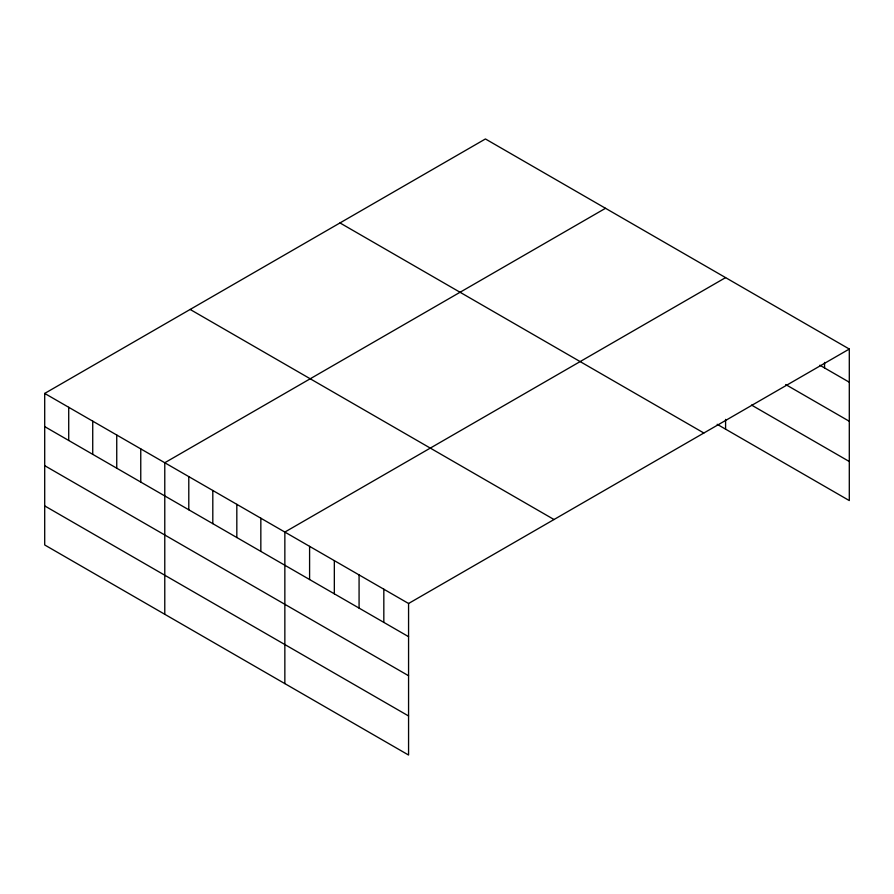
<?xml version="1.0" encoding="UTF-8"?>
<svg xmlns="http://www.w3.org/2000/svg" width="894" height="894" viewBox="0 0 894 894"><rect width="100%" height="100%" fill="white"/><g stroke="black" fill="none" stroke-linecap="round" stroke-linejoin="round"><path stroke-width="1.34" d="M44.7 393.427L408.569 603.495L408.569 755.039L44.7 544.96L44.7 393.427L485.431 138.961L849.3 349.04L849.3 500.573L717.178 424.304M605.506 208.291L164.775 462.746L164.775 614.279M725.582 277.621L284.851 532.075L284.851 683.608M408.569 603.495L849.3 349.04M819.843 365.221L849.3 382.219M785.681 384.543L849.3 421.275M751.508 405.06L849.3 461.516M339.988 222.941L703.857 433.009M190.143 309.447L554.012 519.526M44.7 426.606L408.569 636.673M44.7 465.662L408.569 675.741M44.7 505.903L408.569 715.971M824.559 362.405L824.559 367.937M725.582 419.387L725.582 429.154M383.828 589.213L383.828 622.392M359.075 574.931L359.075 608.11M334.334 560.639L334.334 593.828M309.592 546.357L309.592 579.535M260.836 518.207L260.836 551.386M236.821 504.339L236.821 537.517M212.806 490.482L212.806 523.66M188.79 476.614L188.79 509.792M140.76 448.877L140.76 482.067M116.745 435.02L116.745 468.199M92.73 421.152L92.73 454.331M68.715 407.284L68.715 440.463"/></g></svg>
